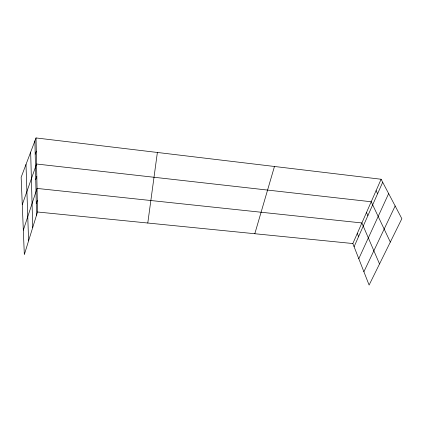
<?xml version="1.0" encoding="UTF-8"?>
<svg xmlns="http://www.w3.org/2000/svg" width="423" height="423" viewBox="0 0 423 423"><rect width="100%" height="100%" fill="white"/><g stroke="black" fill="none" stroke-linecap="round" stroke-linejoin="round"><path stroke-width="0.63" d="M147.786 223.027L157.377 152.465M254.815 233.729L274.464 166.482M36.029 137.94L37.525 211.997L24.328 254.593L21.15 177.279L36.029 137.94L381.107 179.246L401.85 218.702L369.11 285.06L352.845 243.537L381.107 179.246M36.267 203.611L37.293 200.402M23.323 230.16L37.05 188.425L361.892 222.953L379.531 263.936M35.749 179.548L36.806 176.417M22.276 204.684L36.558 164.018L371.214 201.76L390.323 242.067M35.199 154.226L36.299 151.196M354.093 246.725L382.688 182.255M358.789 258.717L388.652 193.591M363.891 271.73L395.156 205.964M37.525 211.997L352.845 243.537M376.084 190.673L377.602 193.718M366.482 212.515L367.888 215.624M357.303 233.401L358.598 236.563M25.988 164.494L28.59 240.84M30.657 152.153L32.73 227.484M34.908 140.907L36.521 215.244"/></g></svg>
